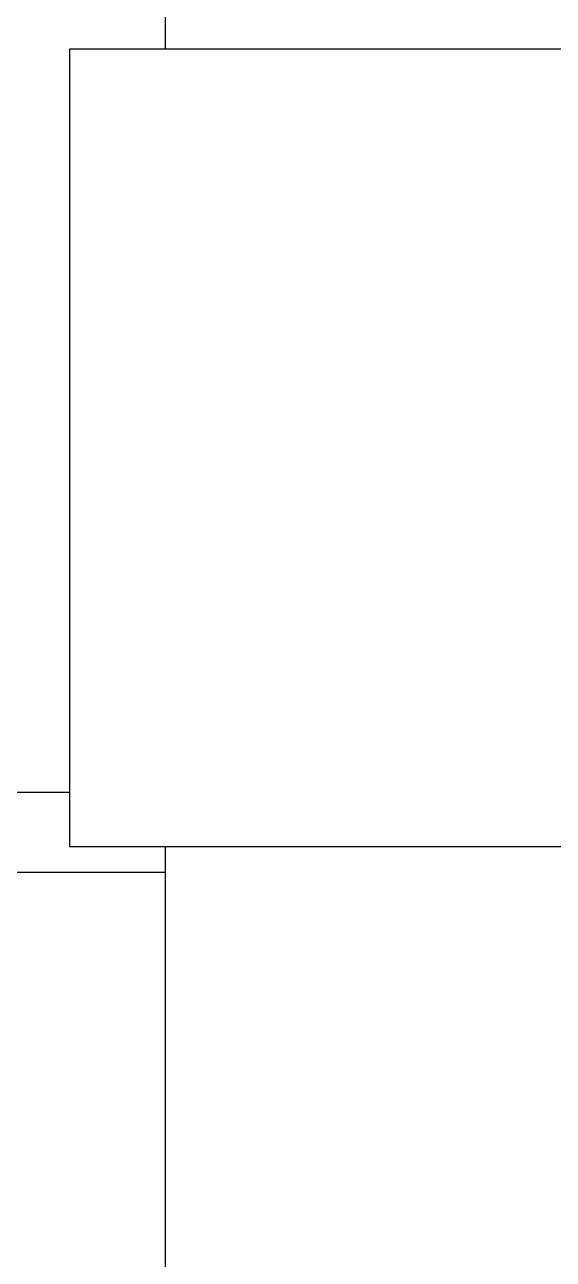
# Model space of a CAD drawing. Extents: x 1031190 to 1725648, y 733081 to 1571294.
# Drawn here: x 1158300.6 to 1158487.4, y 1227547.7 to 1227984.3 of the extents above; entities that cross this region are included whole.
import ezdxf

# ---------------------------------------------------------------- set-up
doc = ezdxf.new("R2010")
doc.units = 0
doc.header["$LTSCALE"] = 1000
doc.header["$MEASUREMENT"] = 0

msp = doc.modelspace()

# ---------------------------------------------------------------- linework, layer by layer
at = {"linetype": 'Continuous'}
for p, q in [((1158350.28, 1228602.94), (1158350.28, 1227975.6)), ((1158661.35, 1227975.6), (1158316.5, 1227975.6)), ((1158316.5, 1227975.6), (1158316.5, 1227693.69)), ((1158316.5, 1227693.69), (1158661.35, 1227693.69)), ((1158350.28, 1227693.69), (1158350.28, 1227159.37))]:
    msp.add_line(p, q, dxfattribs=at)
for p, q in [((1158316.5, 1227712.83), (1157206.13, 1227712.83)), ((1158350.28, 1227684.49), (1156912.49, 1227684.21))]:
    msp.add_line(p, q)

doc.saveas('drawing.dxf')
